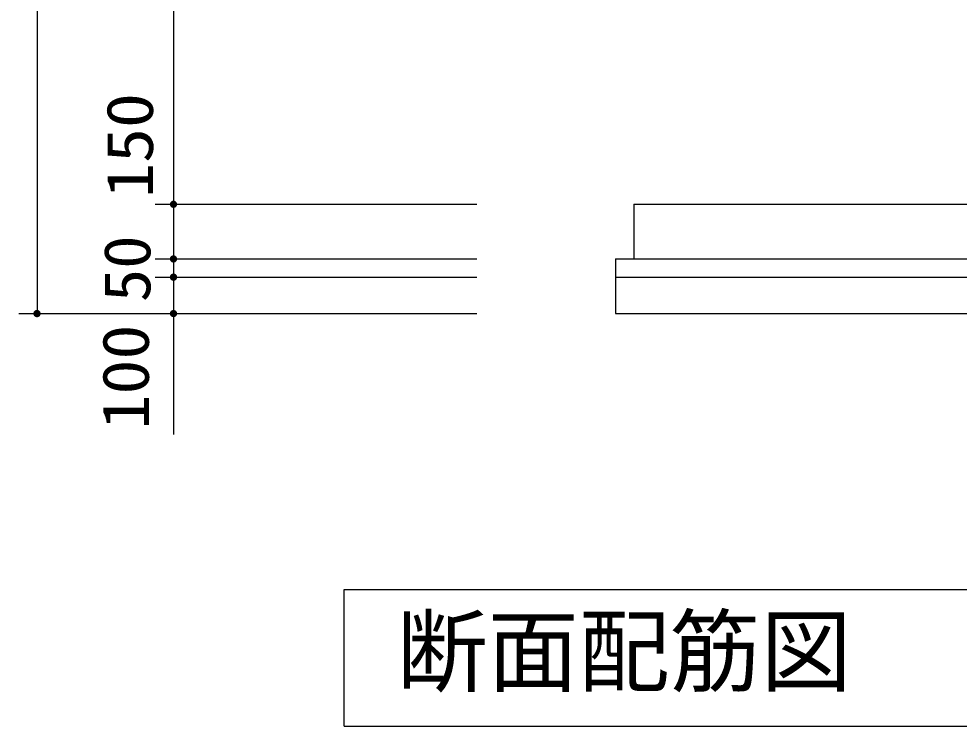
# Model space of a CAD drawing. Units: millimetres, scale not verified. Extents: x -14850 to 14850, y -10500 to 10500.
# Drawn here: x -1821 to 763, y -2332 to -390 of the extents above; entities that cross this region are included whole.
import ezdxf
from ezdxf.enums import TextEntityAlignment as Align

# ---------------------------------------------------------------- set-up
doc = ezdxf.new("R2010")
doc.units = ezdxf.units.MM
doc.header["$LTSCALE"] = 50
for name, color, linetype, lineweight in [('0-0_機器', 3, 'Continuous', 25), ('0-2_水管', 3, 'Continuous', 25), ('0-5_製作', 5, 'Continuous', 25)]:
    doc.layers.add(name, color=color, linetype=linetype, lineweight=lineweight)
doc.styles.add('ＭＳ ゴシック', font='')
doc.styles.get('ＭＳ ゴシック').set_extended_font_data('MS Gothic')

msp = doc.modelspace()

# ---------------------------------------------------------------- linework, layer by layer
at = {"layer": '0-0_機器', "color": 2}
for p, q in [((-131.65, -899.44), (1768.35, -899.44)), ((-131.65, -899.44), (-131.65, -1049.44)), ((-181.65, -1049.44), (1818.35, -1049.44)), ((-181.65, -1099.44), (1818.35, -1099.44))]:
    msp.add_line(p, q, dxfattribs=at)
msp.add_lwpolyline([(-181.65, -1049.44), (-181.65, -1199.44), (1818.35, -1199.44)], dxfattribs=at)
at = {"layer": '0-2_水管'}
for p, q in [((-927.41, -1957.4), (2272.6, -1957.4)), ((-927.41, -2332.41), (-927.41, -1957.4)), ((-927.41, -2332.41), (2272.6, -2332.41))]:
    msp.add_line(p, q, dxfattribs=at)
at = {"layer": '0-5_製作', "color": 2}
for p, q in [((-1771.08, 1380.57), (-1771.08, -1199.44)), ((-1396.08, 1260.56), (-1396.08, -899.44)), ((-1446.08, -899.44), (-562.42, -899.44)), ((-1396.08, -899.44), (-1396.08, -1049.44)), ((-1446.08, -1049.44), (-562.42, -1049.44)), ((-1396.08, -1049.44), (-1396.08, -1099.44)), ((-1446.08, -1099.44), (-562.42, -1099.44)), ((-1396.08, -1099.44), (-1396.08, -1199.44)), ((-1821.08, -1199.44), (-562.42, -1199.44)), ((-1396.08, -1199.44), (-1396.08, -1531.23))]:
    msp.add_line(p, q, dxfattribs=at)
at = {"layer": '0-5_製作'}
for points in [[(-1406.06, -898.81), (-1396.08, -899.44), (-1406.08, -899.44)], [(-1406.08, -899.44), (-1400.34, -908.48), (-1406, -900.69)], [(-1406.08, -899.44), (-1399.17, -908.95), (-1400.34, -908.48)], [(-1396.08, -899.44), (-1399.17, -908.95), (-1406.08, -899.44)], [(-1405.91, -897.56), (-1396.08, -899.44), (-1406.06, -898.81)], [(-1406, -900.69), (-1401.44, -907.88), (-1405.77, -901.92)], [(-1406, -900.69), (-1400.34, -908.48), (-1401.44, -907.88)], [(-1405.59, -896.35), (-1396.08, -899.44), (-1405.91, -897.56)], [(-1405.77, -901.92), (-1402.46, -907.14), (-1405.38, -903.12)], [(-1405.77, -901.92), (-1401.44, -907.88), (-1402.46, -907.14)], [(-1405.13, -895.18), (-1396.08, -899.44), (-1405.59, -896.35)], [(-1405.38, -903.12), (-1403.37, -906.28), (-1404.85, -904.25)], [(-1405.38, -903.12), (-1402.46, -907.14), (-1403.37, -906.28)], [(-1404.53, -894.08), (-1396.08, -899.44), (-1405.13, -895.18)], [(-1404.85, -904.25), (-1403.37, -906.28), (-1404.17, -905.31)], [(-1403.79, -893.06), (-1396.08, -899.44), (-1404.53, -894.08)], [(-1402.93, -892.15), (-1396.08, -899.44), (-1403.79, -893.06)], [(-1401.96, -891.35), (-1396.08, -899.44), (-1402.93, -892.15)], [(-1400.9, -890.67), (-1396.08, -899.44), (-1401.96, -891.35)], [(-1400.9, -890.67), (-1396.08, -889.44), (-1396.08, -899.44)], [(-1399.76, -890.14), (-1396.08, -889.44), (-1400.9, -890.67)], [(-1398.57, -889.75), (-1396.08, -889.44), (-1399.76, -890.14)], [(-1396.08, -899.44), (-1397.96, -909.26), (-1399.17, -908.95)], [(-1397.34, -889.51), (-1396.08, -889.44), (-1398.57, -889.75)], [(-1396.08, -899.44), (-1396.71, -909.42), (-1397.96, -909.26)], [(-1396.08, -899.44), (-1396.08, -909.44), (-1396.71, -909.42)], [(-1396.08, -889.44), (-1386.08, -899.44), (-1396.08, -899.44)], [(-1395.46, -889.45), (-1386.08, -899.44), (-1396.08, -889.44)], [(-1396.08, -899.44), (-1394.83, -909.36), (-1396.08, -909.44)], [(-1396.08, -899.44), (-1393.6, -909.12), (-1394.83, -909.36)], [(-1396.08, -899.44), (-1392.4, -908.73), (-1393.6, -909.12)], [(-1396.08, -899.44), (-1391.27, -908.2), (-1392.4, -908.73)], [(-1396.08, -899.44), (-1390.21, -907.53), (-1391.27, -908.2)], [(-1386.08, -899.44), (-1390.21, -907.53), (-1396.08, -899.44)], [(-1394.21, -889.61), (-1386.08, -899.44), (-1395.46, -889.45)], [(-1392.99, -889.92), (-1386.08, -899.44), (-1394.21, -889.61)], [(-1391.83, -890.39), (-1386.08, -899.44), (-1392.99, -889.92)], [(-1391.83, -890.39), (-1386.16, -898.18), (-1386.08, -899.44)], [(-1390.72, -890.99), (-1386.16, -898.18), (-1391.83, -890.39)], [(-1390.72, -890.99), (-1386.4, -896.95), (-1386.16, -898.18)], [(-1389.71, -891.73), (-1386.4, -896.95), (-1390.72, -890.99)], [(-1386.08, -899.44), (-1389.24, -906.72), (-1390.21, -907.53)], [(-1389.71, -891.73), (-1386.79, -895.75), (-1386.4, -896.95)], [(-1388.79, -892.59), (-1386.79, -895.75), (-1389.71, -891.73)], [(-1386.08, -899.44), (-1388.38, -905.81), (-1389.24, -906.72)], [(-1388.79, -892.59), (-1387.32, -894.62), (-1386.79, -895.75)], [(-1387.99, -893.56), (-1387.32, -894.62), (-1388.79, -892.59)], [(-1386.08, -899.44), (-1387.64, -904.79), (-1388.38, -905.81)], [(-1386.08, -899.44), (-1387.03, -903.69), (-1387.64, -904.79)], [(-1386.08, -899.44), (-1386.57, -902.53), (-1387.03, -903.69)], [(-1386.08, -899.44), (-1386.26, -901.31), (-1386.57, -902.53)], [(-1386.08, -899.44), (-1386.1, -900.06), (-1386.26, -901.31)], [(-1406.06, -1048.81), (-1396.08, -1049.44), (-1406.08, -1049.44)], [(-1406.08, -1049.44), (-1399.17, -1058.95), (-1406, -1050.69)], [(-1406.08, -1049.44), (-1397.96, -1059.26), (-1399.17, -1058.95)], [(-1396.08, -1049.44), (-1397.96, -1059.26), (-1406.08, -1049.44)], [(-1405.91, -1047.56), (-1396.08, -1049.44), (-1406.06, -1048.81)], [(-1406, -1050.69), (-1400.34, -1058.48), (-1405.77, -1051.92)], [(-1406, -1050.69), (-1399.17, -1058.95), (-1400.34, -1058.48)], [(-1405.59, -1046.35), (-1396.08, -1049.44), (-1405.91, -1047.56)], [(-1405.77, -1051.92), (-1401.44, -1057.88), (-1405.38, -1053.12)], [(-1405.77, -1051.92), (-1400.34, -1058.48), (-1401.44, -1057.88)], [(-1405.13, -1045.18), (-1396.08, -1049.44), (-1405.59, -1046.35)], [(-1405.38, -1053.12), (-1402.46, -1057.14), (-1404.85, -1054.25)], [(-1405.38, -1053.12), (-1401.44, -1057.88), (-1402.46, -1057.14)], [(-1404.53, -1044.08), (-1396.08, -1049.44), (-1405.13, -1045.18)], [(-1404.85, -1054.25), (-1403.37, -1056.28), (-1404.17, -1055.31)], [(-1404.85, -1054.25), (-1402.46, -1057.14), (-1403.37, -1056.28)], [(-1403.79, -1043.06), (-1396.08, -1049.44), (-1404.53, -1044.08)], [(-1402.93, -1042.15), (-1396.08, -1049.44), (-1403.79, -1043.06)], [(-1401.96, -1041.35), (-1396.08, -1049.44), (-1402.93, -1042.15)], [(-1401.96, -1041.35), (-1396.08, -1039.44), (-1396.08, -1049.44)], [(-1400.9, -1040.67), (-1396.08, -1039.44), (-1401.96, -1041.35)], [(-1399.76, -1040.14), (-1396.08, -1039.44), (-1400.9, -1040.67)], [(-1398.57, -1039.75), (-1396.08, -1039.44), (-1399.76, -1040.14)], [(-1397.34, -1039.51), (-1396.08, -1039.44), (-1398.57, -1039.75)], [(-1396.08, -1049.44), (-1396.71, -1059.42), (-1397.96, -1059.26)], [(-1396.08, -1049.44), (-1396.08, -1059.44), (-1396.71, -1059.42)], [(-1396.08, -1039.44), (-1386.08, -1049.44), (-1396.08, -1049.44)], [(-1395.46, -1039.46), (-1386.08, -1049.44), (-1396.08, -1039.44)], [(-1396.08, -1049.44), (-1394.83, -1059.36), (-1396.08, -1059.44)], [(-1396.08, -1049.44), (-1393.6, -1059.12), (-1394.83, -1059.36)], [(-1396.08, -1049.44), (-1392.4, -1058.73), (-1393.6, -1059.12)], [(-1396.08, -1049.44), (-1391.27, -1058.2), (-1392.4, -1058.73)], [(-1396.08, -1049.44), (-1390.21, -1057.53), (-1391.27, -1058.2)], [(-1396.08, -1049.44), (-1389.24, -1056.73), (-1390.21, -1057.53)], [(-1386.08, -1049.44), (-1389.24, -1056.73), (-1396.08, -1049.44)], [(-1394.21, -1039.61), (-1386.08, -1049.44), (-1395.46, -1039.46)], [(-1392.99, -1039.92), (-1386.08, -1049.44), (-1394.21, -1039.61)], [(-1392.99, -1039.92), (-1386.16, -1048.18), (-1386.08, -1049.44)], [(-1391.83, -1040.39), (-1386.16, -1048.18), (-1392.99, -1039.92)], [(-1391.83, -1040.39), (-1386.4, -1046.95), (-1386.16, -1048.18)], [(-1390.72, -1040.99), (-1386.4, -1046.95), (-1391.83, -1040.39)], [(-1390.72, -1040.99), (-1386.79, -1045.75), (-1386.4, -1046.95)], [(-1389.71, -1041.73), (-1386.79, -1045.75), (-1390.72, -1040.99)], [(-1389.71, -1041.73), (-1387.32, -1044.62), (-1386.79, -1045.75)], [(-1388.79, -1042.59), (-1387.32, -1044.62), (-1389.71, -1041.73)], [(-1386.08, -1049.44), (-1388.38, -1055.81), (-1389.24, -1056.73)], [(-1388.79, -1042.59), (-1387.99, -1043.56), (-1387.32, -1044.62)], [(-1386.08, -1049.44), (-1387.64, -1054.79), (-1388.38, -1055.81)], [(-1386.08, -1049.44), (-1387.03, -1053.69), (-1387.64, -1054.79)], [(-1386.08, -1049.44), (-1386.57, -1052.53), (-1387.03, -1053.69)], [(-1386.08, -1049.44), (-1386.26, -1051.31), (-1386.57, -1052.53)], [(-1386.08, -1049.44), (-1386.1, -1050.06), (-1386.26, -1051.31)], [(-1406.06, -1098.81), (-1396.08, -1099.44), (-1406.08, -1099.44)], [(-1406.08, -1099.44), (-1399.17, -1108.95), (-1406, -1100.69)], [(-1406.08, -1099.44), (-1397.96, -1109.26), (-1399.17, -1108.95)], [(-1396.08, -1099.44), (-1397.96, -1109.26), (-1406.08, -1099.44)], [(-1405.91, -1097.56), (-1396.08, -1099.44), (-1406.06, -1098.81)], [(-1406, -1100.69), (-1400.34, -1108.48), (-1405.77, -1101.92)], [(-1406, -1100.69), (-1399.17, -1108.95), (-1400.34, -1108.48)], [(-1405.59, -1096.35), (-1396.08, -1099.44), (-1405.91, -1097.56)], [(-1405.77, -1101.92), (-1401.44, -1107.88), (-1405.38, -1103.12)], [(-1405.77, -1101.92), (-1400.34, -1108.48), (-1401.44, -1107.88)], [(-1405.13, -1095.18), (-1396.08, -1099.44), (-1405.59, -1096.35)], [(-1405.38, -1103.12), (-1402.46, -1107.14), (-1404.85, -1104.25)], [(-1405.38, -1103.12), (-1401.44, -1107.88), (-1402.46, -1107.14)], [(-1404.53, -1094.08), (-1396.08, -1099.44), (-1405.13, -1095.18)], [(-1404.85, -1104.25), (-1403.37, -1106.28), (-1404.17, -1105.31)], [(-1404.85, -1104.25), (-1402.46, -1107.14), (-1403.37, -1106.28)], [(-1403.79, -1093.06), (-1396.08, -1099.44), (-1404.53, -1094.08)], [(-1402.93, -1092.15), (-1396.08, -1099.44), (-1403.79, -1093.06)], [(-1401.96, -1091.35), (-1396.08, -1099.44), (-1402.93, -1092.15)], [(-1401.96, -1091.35), (-1396.08, -1089.44), (-1396.08, -1099.44)], [(-1400.9, -1090.67), (-1396.08, -1089.44), (-1401.96, -1091.35)], [(-1399.76, -1090.14), (-1396.08, -1089.44), (-1400.9, -1090.67)], [(-1398.57, -1089.75), (-1396.08, -1089.44), (-1399.76, -1090.14)], [(-1397.34, -1089.51), (-1396.08, -1089.44), (-1398.57, -1089.75)], [(-1396.08, -1099.44), (-1396.71, -1109.42), (-1397.96, -1109.26)], [(-1396.08, -1099.44), (-1396.08, -1109.44), (-1396.71, -1109.42)], [(-1396.08, -1089.44), (-1386.08, -1099.44), (-1396.08, -1099.44)], [(-1395.46, -1089.46), (-1386.08, -1099.44), (-1396.08, -1089.44)], [(-1396.08, -1099.44), (-1394.83, -1109.36), (-1396.08, -1109.44)], [(-1396.08, -1099.44), (-1393.6, -1109.12), (-1394.83, -1109.36)], [(-1396.08, -1099.44), (-1392.4, -1108.73), (-1393.6, -1109.12)], [(-1396.08, -1099.44), (-1391.27, -1108.2), (-1392.4, -1108.73)], [(-1396.08, -1099.44), (-1390.21, -1107.53), (-1391.27, -1108.2)], [(-1396.08, -1099.44), (-1389.24, -1106.73), (-1390.21, -1107.53)], [(-1386.08, -1099.44), (-1389.24, -1106.73), (-1396.08, -1099.44)], [(-1394.21, -1089.61), (-1386.08, -1099.44), (-1395.46, -1089.46)], [(-1392.99, -1089.92), (-1386.08, -1099.44), (-1394.21, -1089.61)], [(-1392.99, -1089.92), (-1386.16, -1098.18), (-1386.08, -1099.44)], [(-1391.83, -1090.39), (-1386.16, -1098.18), (-1392.99, -1089.92)], [(-1391.83, -1090.39), (-1386.4, -1096.95), (-1386.16, -1098.18)], [(-1390.72, -1090.99), (-1386.4, -1096.95), (-1391.83, -1090.39)], [(-1390.72, -1090.99), (-1386.79, -1095.75), (-1386.4, -1096.95)], [(-1389.71, -1091.73), (-1386.79, -1095.75), (-1390.72, -1090.99)], [(-1389.71, -1091.73), (-1387.32, -1094.62), (-1386.79, -1095.75)], [(-1388.79, -1092.59), (-1387.32, -1094.62), (-1389.71, -1091.73)], [(-1386.08, -1099.44), (-1388.38, -1105.81), (-1389.24, -1106.73)], [(-1388.79, -1092.59), (-1387.99, -1093.56), (-1387.32, -1094.62)], [(-1386.08, -1099.44), (-1387.64, -1104.79), (-1388.38, -1105.81)], [(-1386.08, -1099.44), (-1387.03, -1103.69), (-1387.64, -1104.79)], [(-1386.08, -1099.44), (-1386.57, -1102.53), (-1387.03, -1103.69)], [(-1386.08, -1099.44), (-1386.26, -1101.31), (-1386.57, -1102.53)], [(-1386.08, -1099.44), (-1386.1, -1100.06), (-1386.26, -1101.31)], [(-1781.06, -1198.81), (-1771.08, -1199.44), (-1781.08, -1199.44)], [(-1781.08, -1199.44), (-1775.34, -1208.48), (-1781, -1200.69)], [(-1781.08, -1199.44), (-1774.17, -1208.95), (-1775.34, -1208.48)], [(-1771.08, -1199.44), (-1774.17, -1208.95), (-1781.08, -1199.44)], [(-1780.91, -1197.56), (-1771.08, -1199.44), (-1781.06, -1198.81)], [(-1781, -1200.69), (-1776.44, -1207.88), (-1780.77, -1201.92)], [(-1781, -1200.69), (-1775.34, -1208.48), (-1776.44, -1207.88)], [(-1780.59, -1196.35), (-1771.08, -1199.44), (-1780.91, -1197.56)], [(-1780.77, -1201.92), (-1777.46, -1207.14), (-1780.38, -1203.12)], [(-1780.77, -1201.92), (-1776.44, -1207.88), (-1777.46, -1207.14)], [(-1780.13, -1195.18), (-1771.08, -1199.44), (-1780.59, -1196.35)], [(-1780.38, -1203.12), (-1778.37, -1206.28), (-1779.85, -1204.25)], [(-1780.38, -1203.12), (-1777.46, -1207.14), (-1778.37, -1206.28)], [(-1779.53, -1194.08), (-1771.08, -1199.44), (-1780.13, -1195.18)], [(-1779.85, -1204.25), (-1778.37, -1206.28), (-1779.17, -1205.31)], [(-1778.79, -1193.06), (-1771.08, -1199.44), (-1779.53, -1194.08)], [(-1777.93, -1192.15), (-1771.08, -1199.44), (-1778.79, -1193.06)], [(-1776.96, -1191.35), (-1771.08, -1199.44), (-1777.93, -1192.15)], [(-1775.9, -1190.67), (-1771.08, -1199.44), (-1776.96, -1191.35)], [(-1775.9, -1190.67), (-1771.08, -1189.44), (-1771.08, -1199.44)], [(-1774.76, -1190.14), (-1771.08, -1189.44), (-1775.9, -1190.67)], [(-1773.57, -1189.75), (-1771.08, -1189.44), (-1774.76, -1190.14)], [(-1771.08, -1199.44), (-1772.96, -1209.26), (-1774.17, -1208.95)], [(-1772.34, -1189.51), (-1771.08, -1189.44), (-1773.57, -1189.75)], [(-1771.08, -1199.44), (-1771.71, -1209.42), (-1772.96, -1209.26)], [(-1771.08, -1199.44), (-1771.08, -1209.44), (-1771.71, -1209.42)], [(-1771.08, -1189.44), (-1761.08, -1199.44), (-1771.08, -1199.44)], [(-1770.46, -1189.46), (-1761.08, -1199.44), (-1771.08, -1189.44)], [(-1771.08, -1199.44), (-1769.83, -1209.36), (-1771.08, -1209.44)], [(-1771.08, -1199.44), (-1768.6, -1209.12), (-1769.83, -1209.36)], [(-1771.08, -1199.44), (-1767.4, -1208.73), (-1768.6, -1209.12)], [(-1771.08, -1199.44), (-1766.27, -1208.2), (-1767.4, -1208.73)], [(-1771.08, -1199.44), (-1765.21, -1207.53), (-1766.27, -1208.2)], [(-1761.08, -1199.44), (-1765.21, -1207.53), (-1771.08, -1199.44)], [(-1769.21, -1189.61), (-1761.08, -1199.44), (-1770.46, -1189.46)], [(-1767.99, -1189.93), (-1761.08, -1199.44), (-1769.21, -1189.61)], [(-1766.83, -1190.39), (-1761.08, -1199.44), (-1767.99, -1189.93)], [(-1766.83, -1190.39), (-1761.16, -1198.18), (-1761.08, -1199.44)], [(-1765.72, -1190.99), (-1761.16, -1198.18), (-1766.83, -1190.39)], [(-1765.72, -1190.99), (-1761.4, -1196.95), (-1761.16, -1198.18)], [(-1764.71, -1191.73), (-1761.4, -1196.95), (-1765.72, -1190.99)], [(-1761.08, -1199.44), (-1764.24, -1206.73), (-1765.21, -1207.53)], [(-1764.71, -1191.73), (-1761.79, -1195.75), (-1761.4, -1196.95)], [(-1763.79, -1192.59), (-1761.79, -1195.75), (-1764.71, -1191.73)], [(-1761.08, -1199.44), (-1763.38, -1205.81), (-1764.24, -1206.73)], [(-1763.79, -1192.59), (-1762.32, -1194.62), (-1761.79, -1195.75)], [(-1762.99, -1193.56), (-1762.32, -1194.62), (-1763.79, -1192.59)], [(-1761.08, -1199.44), (-1762.64, -1204.79), (-1763.38, -1205.81)], [(-1761.08, -1199.44), (-1762.03, -1203.69), (-1762.64, -1204.79)], [(-1761.08, -1199.44), (-1761.57, -1202.53), (-1762.03, -1203.69)], [(-1761.08, -1199.44), (-1761.26, -1201.31), (-1761.57, -1202.53)], [(-1761.08, -1199.44), (-1761.1, -1200.06), (-1761.26, -1201.31)], [(-1406.06, -1198.81), (-1396.08, -1199.44), (-1406.08, -1199.44)], [(-1406.08, -1199.44), (-1397.96, -1209.26), (-1406, -1200.69)], [(-1406.08, -1199.44), (-1396.71, -1209.42), (-1397.96, -1209.26)], [(-1396.08, -1199.44), (-1396.71, -1209.42), (-1406.08, -1199.44)], [(-1405.91, -1197.56), (-1396.08, -1199.44), (-1406.06, -1198.81)], [(-1406, -1200.69), (-1399.17, -1208.95), (-1405.77, -1201.92)], [(-1406, -1200.69), (-1397.96, -1209.26), (-1399.17, -1208.95)], [(-1405.59, -1196.35), (-1396.08, -1199.44), (-1405.91, -1197.56)], [(-1405.77, -1201.92), (-1400.34, -1208.48), (-1405.38, -1203.12)], [(-1405.77, -1201.92), (-1399.17, -1208.95), (-1400.34, -1208.48)], [(-1405.13, -1195.18), (-1396.08, -1199.44), (-1405.59, -1196.35)], [(-1405.38, -1203.12), (-1401.44, -1207.88), (-1404.85, -1204.25)], [(-1405.38, -1203.12), (-1400.34, -1208.48), (-1401.44, -1207.88)], [(-1404.53, -1194.08), (-1396.08, -1199.44), (-1405.13, -1195.18)], [(-1404.85, -1204.25), (-1402.46, -1207.14), (-1404.17, -1205.31)], [(-1404.85, -1204.25), (-1401.44, -1207.88), (-1402.46, -1207.14)], [(-1403.79, -1193.06), (-1396.08, -1199.44), (-1404.53, -1194.08)], [(-1404.17, -1205.31), (-1402.46, -1207.14), (-1403.37, -1206.28)], [(-1402.93, -1192.15), (-1396.08, -1199.44), (-1403.79, -1193.06)], [(-1401.96, -1191.35), (-1396.08, -1199.44), (-1402.93, -1192.15)], [(-1401.96, -1191.35), (-1396.08, -1189.44), (-1396.08, -1199.44)], [(-1400.9, -1190.67), (-1396.08, -1189.44), (-1401.96, -1191.35)], [(-1399.76, -1190.14), (-1396.08, -1189.44), (-1400.9, -1190.67)], [(-1398.57, -1189.75), (-1396.08, -1189.44), (-1399.76, -1190.14)], [(-1397.34, -1189.51), (-1396.08, -1189.44), (-1398.57, -1189.75)], [(-1396.08, -1199.44), (-1396.08, -1209.44), (-1396.71, -1209.42)], [(-1396.08, -1189.44), (-1386.08, -1199.44), (-1396.08, -1199.44)], [(-1395.46, -1189.46), (-1386.08, -1199.44), (-1396.08, -1189.44)], [(-1396.08, -1199.44), (-1394.83, -1209.36), (-1396.08, -1209.44)], [(-1396.08, -1199.44), (-1393.6, -1209.12), (-1394.83, -1209.36)], [(-1396.08, -1199.44), (-1392.4, -1208.73), (-1393.6, -1209.12)], [(-1396.08, -1199.44), (-1391.27, -1208.2), (-1392.4, -1208.73)], [(-1396.08, -1199.44), (-1390.21, -1207.53), (-1391.27, -1208.2)], [(-1396.08, -1199.44), (-1389.24, -1206.73), (-1390.21, -1207.53)], [(-1386.08, -1199.44), (-1389.24, -1206.73), (-1396.08, -1199.44)], [(-1394.21, -1189.61), (-1386.08, -1199.44), (-1395.46, -1189.46)], [(-1394.21, -1189.61), (-1386.16, -1198.18), (-1386.08, -1199.44)], [(-1392.99, -1189.93), (-1386.16, -1198.18), (-1394.21, -1189.61)], [(-1392.99, -1189.93), (-1386.4, -1196.95), (-1386.16, -1198.18)], [(-1391.83, -1190.39), (-1386.4, -1196.95), (-1392.99, -1189.93)], [(-1391.83, -1190.39), (-1386.79, -1195.75), (-1386.4, -1196.95)], [(-1390.72, -1190.99), (-1386.79, -1195.75), (-1391.83, -1190.39)], [(-1390.72, -1190.99), (-1387.32, -1194.62), (-1386.79, -1195.75)], [(-1389.71, -1191.73), (-1387.32, -1194.62), (-1390.72, -1190.99)], [(-1389.71, -1191.73), (-1387.99, -1193.56), (-1387.32, -1194.62)], [(-1388.79, -1192.59), (-1387.99, -1193.56), (-1389.71, -1191.73)], [(-1386.08, -1199.44), (-1388.38, -1205.81), (-1389.24, -1206.73)], [(-1386.08, -1199.44), (-1387.64, -1204.79), (-1388.38, -1205.81)], [(-1386.08, -1199.44), (-1387.03, -1203.69), (-1387.64, -1204.79)], [(-1386.08, -1199.44), (-1386.57, -1202.53), (-1387.03, -1203.69)], [(-1386.08, -1199.44), (-1386.26, -1201.31), (-1386.57, -1202.53)], [(-1386.08, -1199.44), (-1386.1, -1200.06), (-1386.26, -1201.31)]]:
    msp.add_solid(points, dxfattribs=at)

# ---------------------------------------------------------------- texts
at = {"layer": '0-2_水管', "color": 4, "style": 'ＭＳ ゴシック'}
msp.add_text('断面配筋図', height=183.3, dxfattribs=at).set_placement((-782.95, -2273.35), align=Align.BOTTOM_LEFT)
at = {"layer": '0-5_製作', "color": 4, "style": 'ＭＳ ゴシック'}
for s, width, p in [('150', 1.1, (-1413.89, -882.01)), ('50', 1.05, (-1421.08, -1168.19)), ('100', 1.1, (-1425.29, -1517.91))]:
    msp.add_text(s, height=128.4, rotation=90, dxfattribs=dict(at, width=width)).set_placement(p, align=Align.BOTTOM_LEFT)

doc.saveas('drawing.dxf')
